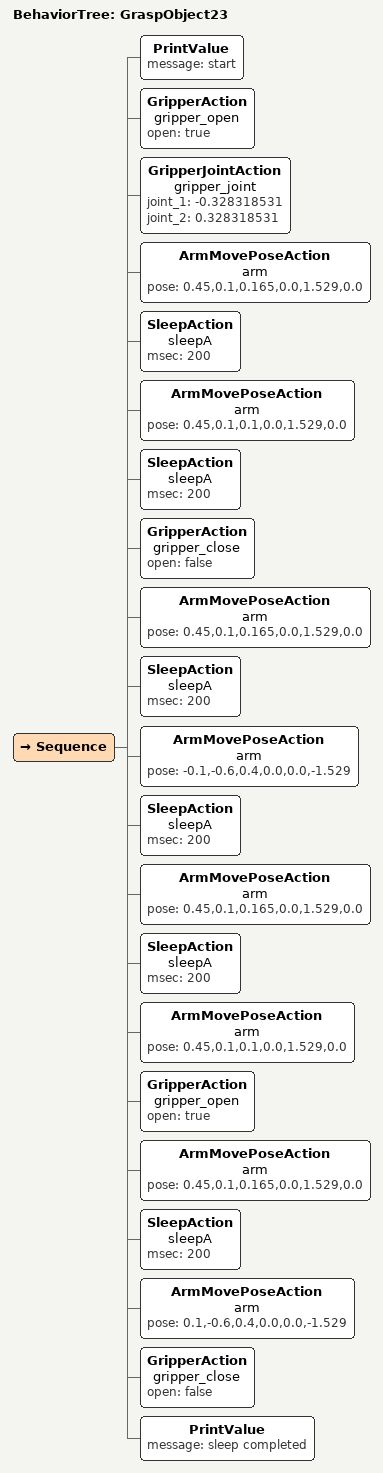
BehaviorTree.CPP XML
<root BTCPP_format="4">
     <BehaviorTree ID="GraspObject23">
        <Sequence>
            <PrintValue message="start"/>
            <GripperAction name="gripper_open" open="true"/>
            <GripperJointAction name="gripper_joint" joint_1="-0.328318531" joint_2="0.328318531"/>
            <ArmMovePoseAction name="arm" pose="0.45,0.1,0.165,0.0,1.529,0.0"/>
            <SleepAction name="sleepA" msec="200"/>
            <ArmMovePoseAction name="arm" pose="0.45,0.1,0.1,0.0,1.529,0.0"/>
            <SleepAction name="sleepA" msec="200"/>
            <GripperAction name="gripper_close" open="false"/>
            <ArmMovePoseAction name="arm" pose="0.45,0.1,0.165,0.0,1.529,0.0"/>
            <SleepAction name="sleepA" msec="200"/>
            <ArmMovePoseAction name="arm" pose="-0.1,-0.6,0.4,0.0,0.0,-1.529"/>
            <SleepAction name="sleepA" msec="200"/>
            <ArmMovePoseAction name="arm" pose="0.45,0.1,0.165,0.0,1.529,0.0"/>
            <SleepAction name="sleepA" msec="200"/>
            <ArmMovePoseAction name="arm" pose="0.45,0.1,0.1,0.0,1.529,0.0"/>
            <GripperAction name="gripper_open" open="true"/>
            <ArmMovePoseAction name="arm" pose="0.45,0.1,0.165,0.0,1.529,0.0"/>
            <SleepAction name="sleepA" msec="200"/>
            <ArmMovePoseAction name="arm" pose="0.1,-0.6,0.4,0.0,0.0,-1.529"/>
            <GripperAction name="gripper_close" open="false"/>
            <PrintValue message="sleep completed"/>
        </Sequence>
     </BehaviorTree>
 </root>
